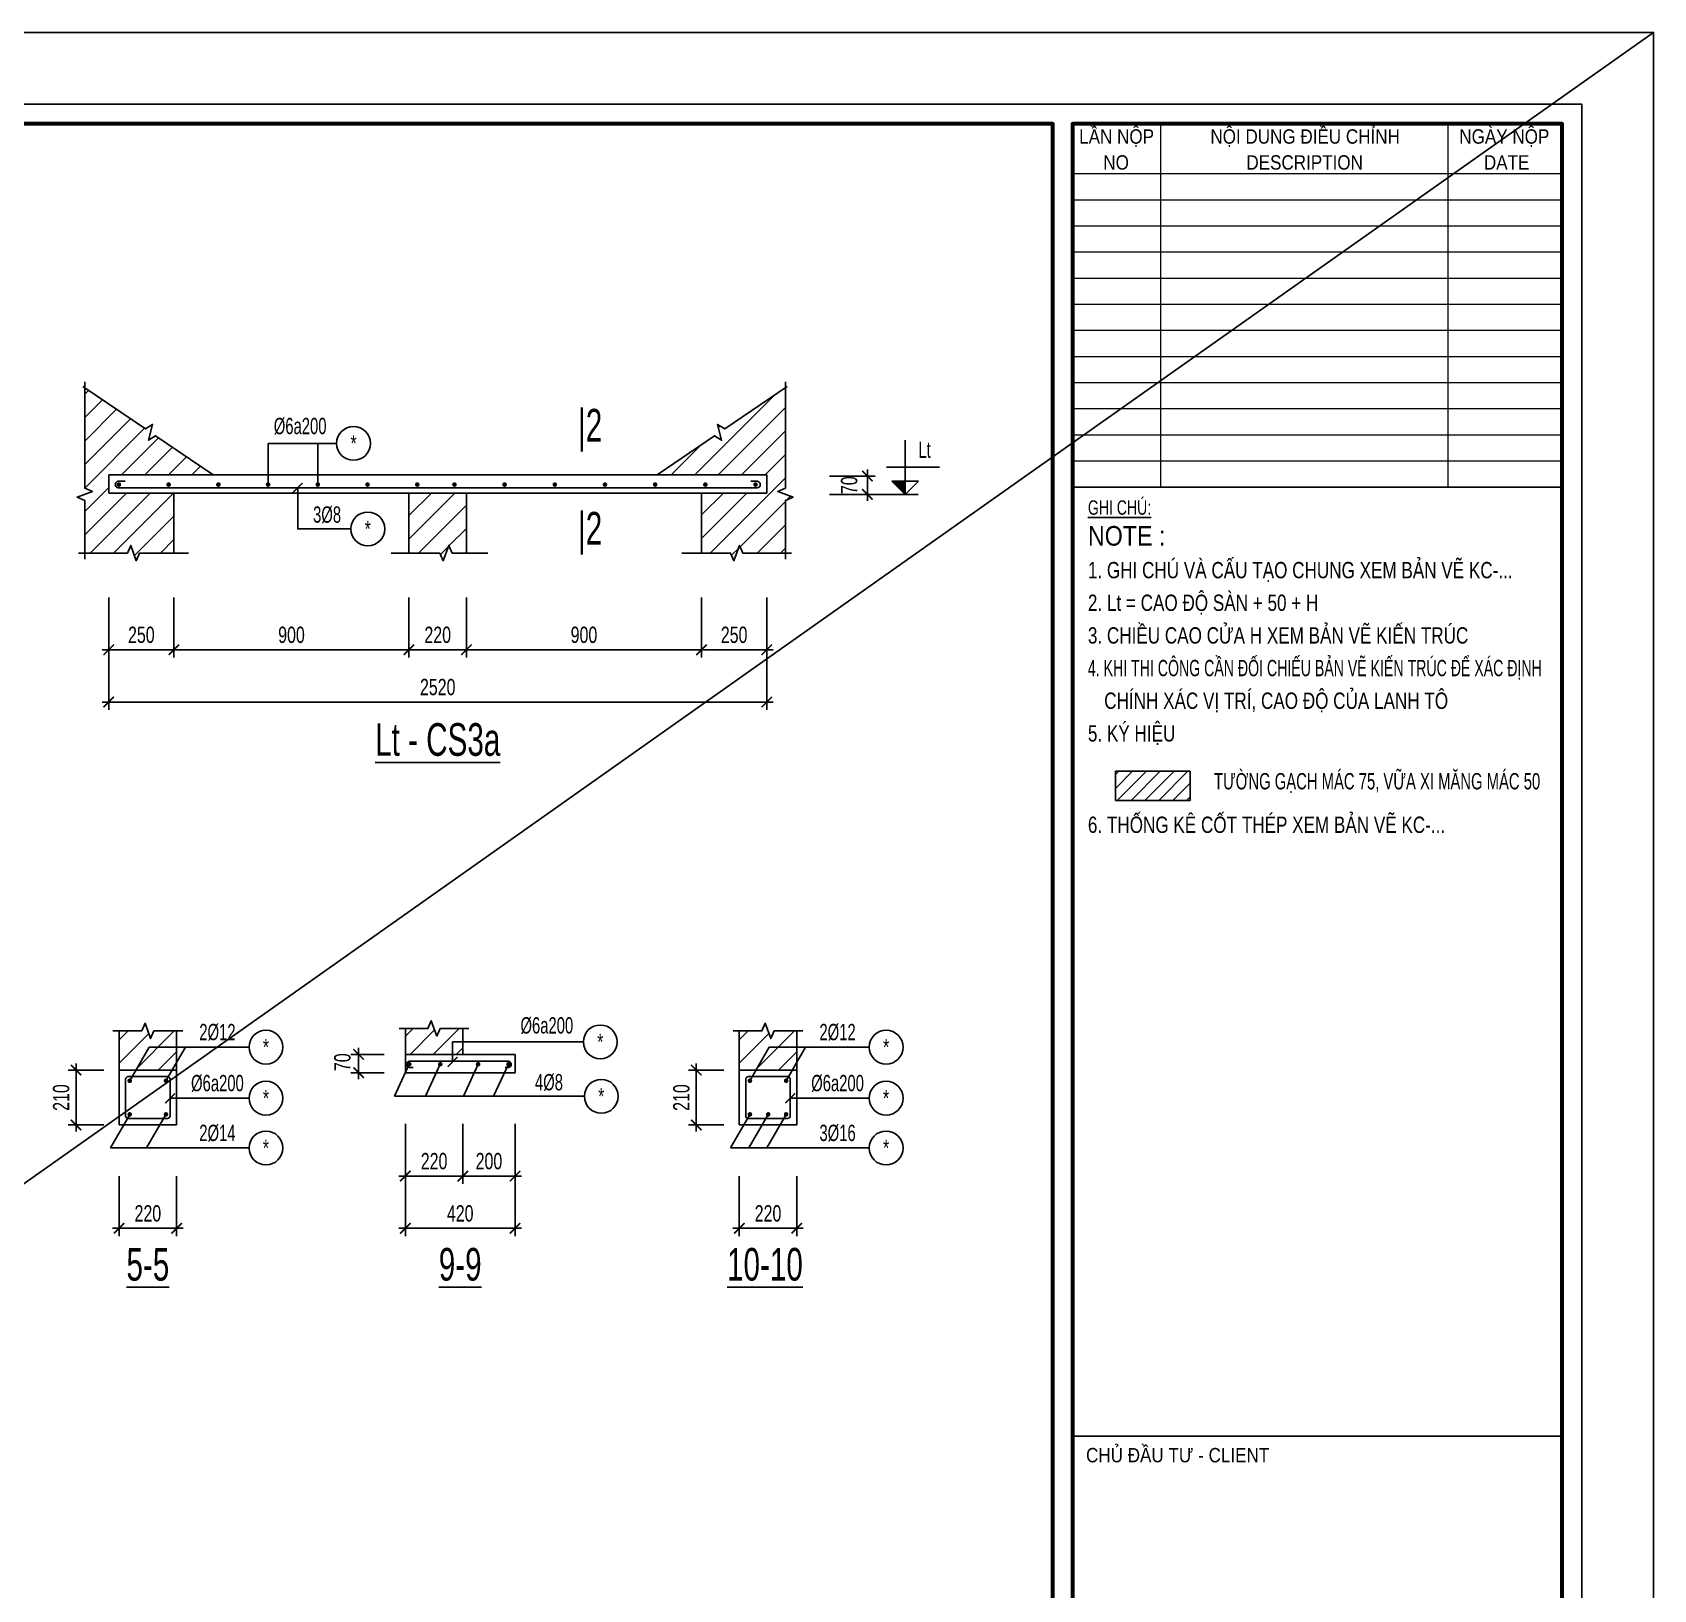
# Model space of a CAD drawing. Header units: millimetres. Extents: x 0 to 42050, y 0 to 14850.
# Drawn here: x 35842 to 42050, y 8888 to 14850 of the extents above; entities that cross this region are included whole.
import ezdxf
from ezdxf.enums import TextEntityAlignment as Align

# ---------------------------------------------------------------- set-up
doc = ezdxf.new("R2010")
doc.units = ezdxf.units.MM
doc.header["$LTSCALE"] = 3
doc.header["$PDSIZE"] = -2
doc.layers.get('0').update_dxf_attribs({"color": 8, "lineweight": 5})
doc.layers.get('Defpoints').update_dxf_attribs({"color": 2})
for name, color, linetype in [('CDC -TEXT KHUNG', 7, 'Continuous'), ('CDC-KHUNGTEN', 9, 'Continuous'), ('CDC.02.DIM', 1, 'Continuous'), ('CDC.03.BORDER', 3, 'Continuous'), ('CDC.05.STEEL', 4, 'Continuous'), ('CDC.06.TEXT', 2, 'Continuous'), ('CDC.10.HATCH', 9, 'Continuous'), ('CDC.11.NOTE', 8, 'Continuous'), ('CDC.14.STEELNUM', 9, 'Continuous')]:
    doc.layers.add(name, color=color, linetype=linetype)
doc.layers.add('KCS_Plotter', color=11, linetype='Continuous', plot=False)
doc.styles.add('arial', font='arial.ttf', dxfattribs={"width": 0.7})
doc.styles.add('Arial_4', font='arial.ttf', dxfattribs={"width": 0.75, "height": 3})
doc.styles.add('KCS_SMTEXT', font='arial.ttf', dxfattribs={"width": 0.7})
doc.styles.add('KT CDC', font='arial.ttf', dxfattribs={"width": 0.85, "height": 200})
doc.dimstyles.new('KCS_DIM25', dxfattribs={"dimscale": 25, "dimtxt": 2.5, "dimasz": 1.6, "dimexe": 1.2, "dimexo": 0, "dimgap": 1, "dimtad": 1, "dimdec": 0, "dimzin": 0, "dimdsep": 46, "dimtxsty": 'KCS_SMTEXT', "dimblk": 'ARCHTICK', "dimcen": 0, "dimdle": 1, "dimclrd": 256, "dimclre": 256, "dimclrt": 2, "dimadec": 0, "dimazin": 0, "dimtfac": 1, "dimtdec": 0, "dimtix": 1, "dimtmove": 2, "dimatfit": 3, "dimfxl": 1, "dimtolj": 1, "dimtzin": 0, "dimarcsym": 0})
pattern_1 = [(45, (-5569288.74, -275195.964), (-44.9012806, 44.9012806), [])]

# ---------------------------------------------------------------- blocks, each defined once
blk = doc.blocks.new('_ArchTick')
at = {"color": 0, "linetype": 'ByBlock', "const_width": 0.15}
blk.add_lwpolyline([(-0.5, -0.5), (0.5, 0.5)], dxfattribs=at)
blk = doc.blocks.new('*D237')
at = {"layer": 'CDC.02.DIM', "lineweight": -2, "transparency": 16777216}
for p, q in [((36134.3, 12686.2), (36134.3, 12456.2)), ((36384.3, 12686.2), (36384.3, 12456.2)), ((36109.3, 12486.2), (36409.3, 12486.2))]:
    blk.add_line(p, q, dxfattribs=at)
at = {"layer": 'Defpoints', "color": 0, "transparency": 16777216}
for p in [(36134.3, 12686.2, 0), (36384.3, 12686.2, 0), (36384.3, 12486.2)]:
    blk.add_point(p, dxfattribs=at)
at = {"layer": 'CDC.02.DIM', "lineweight": -2, "transparency": 16777216, "xscale": 40, "yscale": 40, "zscale": 40, "rotation": 180}
blk.add_blockref('_ArchTick', (36134.3, 12486.2), dxfattribs=at)
at = {"layer": 'CDC.02.DIM', "lineweight": -2, "transparency": 16777216, "xscale": 40, "yscale": 40, "zscale": 40}
blk.add_blockref('_ArchTick', (36384.3, 12486.2), dxfattribs=at)
at = {"layer": 'CDC.02.DIM', "color": 2, "transparency": 16777216, "insert": (36259.3, 12543.1), "char_height": 62.5, "attachment_point": 5, "style": 'KCS_SMTEXT'}
blk.add_mtext('\\A1;250', dxfattribs=at)
blk = doc.blocks.new('*D238')
at = {"layer": 'CDC.02.DIM', "lineweight": -2, "transparency": 16777216}
for p, q in [((36384.3, 12686.2), (36384.3, 12456.2)), ((37284.2, 12686.2), (37284.2, 12456.2)), ((37309.2, 12486.2), (36359.3, 12486.2))]:
    blk.add_line(p, q, dxfattribs=at)
at = {"layer": 'Defpoints', "color": 0, "transparency": 16777216}
for p in [(36384.3, 12686.2, 0), (37284.2, 12686.2, 0), (36384.3, 12486.2)]:
    blk.add_point(p, dxfattribs=at)
at = {"layer": 'CDC.02.DIM', "lineweight": -2, "transparency": 16777216, "xscale": 40, "yscale": 40, "zscale": 40, "rotation": 180}
blk.add_blockref('_ArchTick', (36384.3, 12486.2), dxfattribs=at)
at = {"layer": 'CDC.02.DIM', "lineweight": -2, "transparency": 16777216, "xscale": 40, "yscale": 40, "zscale": 40}
blk.add_blockref('_ArchTick', (37284.2, 12486.2), dxfattribs=at)
at = {"layer": 'CDC.02.DIM', "color": 2, "transparency": 16777216, "insert": (36834.3, 12543.1), "char_height": 62.5, "attachment_point": 5, "style": 'KCS_SMTEXT'}
blk.add_mtext('\\A1;900', dxfattribs=at)
blk = doc.blocks.new('*D239')
at = {"layer": 'CDC.02.DIM', "lineweight": -2, "transparency": 16777216}
for p, q in [((37284.2, 12686.2), (37284.2, 12456.2)), ((37504.2, 12686.2), (37504.2, 12456.2)), ((37529.2, 12486.2), (37259.2, 12486.2))]:
    blk.add_line(p, q, dxfattribs=at)
at = {"layer": 'Defpoints', "color": 0, "transparency": 16777216}
for p in [(37284.2, 12686.2, 0), (37504.2, 12686.2, 0), (37284.2, 12486.2)]:
    blk.add_point(p, dxfattribs=at)
at = {"layer": 'CDC.02.DIM', "lineweight": -2, "transparency": 16777216, "xscale": 40, "yscale": 40, "zscale": 40, "rotation": 180}
blk.add_blockref('_ArchTick', (37284.2, 12486.2), dxfattribs=at)
at = {"layer": 'CDC.02.DIM', "lineweight": -2, "transparency": 16777216, "xscale": 40, "yscale": 40, "zscale": 40}
blk.add_blockref('_ArchTick', (37504.2, 12486.2), dxfattribs=at)
at = {"layer": 'CDC.02.DIM', "color": 2, "transparency": 16777216, "insert": (37394.2, 12543.1), "char_height": 62.5, "attachment_point": 5, "style": 'KCS_SMTEXT'}
blk.add_mtext('\\A1;220', dxfattribs=at)
blk = doc.blocks.new('*D240')
at = {"layer": 'CDC.02.DIM', "lineweight": -2, "transparency": 16777216}
for p, q in [((38404.2, 12686.2), (38404.2, 12456.2)), ((38654.2, 12686.2), (38654.2, 12456.2)), ((38679.2, 12486.2), (38379.2, 12486.2))]:
    blk.add_line(p, q, dxfattribs=at)
at = {"layer": 'Defpoints', "color": 0, "transparency": 16777216}
for p in [(38404.2, 12686.2, 0), (38654.2, 12686.2, 0), (38404.2, 12486.2)]:
    blk.add_point(p, dxfattribs=at)
at = {"layer": 'CDC.02.DIM', "lineweight": -2, "transparency": 16777216, "xscale": 40, "yscale": 40, "zscale": 40, "rotation": 180}
blk.add_blockref('_ArchTick', (38404.2, 12486.2), dxfattribs=at)
at = {"layer": 'CDC.02.DIM', "lineweight": -2, "transparency": 16777216, "xscale": 40, "yscale": 40, "zscale": 40}
blk.add_blockref('_ArchTick', (38654.2, 12486.2), dxfattribs=at)
at = {"layer": 'CDC.02.DIM', "color": 2, "transparency": 16777216, "insert": (38529.2, 12543.1), "char_height": 62.5, "attachment_point": 5, "style": 'KCS_SMTEXT'}
blk.add_mtext('\\A1;250', dxfattribs=at)
blk = doc.blocks.new('*D241')
at = {"layer": 'CDC.02.DIM', "lineweight": -2, "transparency": 16777216}
for p, q in [((37504.2, 12686.2), (37504.2, 12456.2)), ((38404.2, 12686.2), (38404.2, 12456.2)), ((37479.2, 12486.2), (38429.2, 12486.2))]:
    blk.add_line(p, q, dxfattribs=at)
at = {"layer": 'Defpoints', "color": 0, "transparency": 16777216}
for p in [(37504.2, 12686.2, 0), (38404.2, 12686.2, 0), (38404.2, 12486.2)]:
    blk.add_point(p, dxfattribs=at)
at = {"layer": 'CDC.02.DIM', "lineweight": -2, "transparency": 16777216, "xscale": 40, "yscale": 40, "zscale": 40, "rotation": 180}
blk.add_blockref('_ArchTick', (37504.2, 12486.2), dxfattribs=at)
at = {"layer": 'CDC.02.DIM', "lineweight": -2, "transparency": 16777216, "xscale": 40, "yscale": 40, "zscale": 40}
blk.add_blockref('_ArchTick', (38404.2, 12486.2), dxfattribs=at)
at = {"layer": 'CDC.02.DIM', "color": 2, "transparency": 16777216, "insert": (37954.2, 12543.1), "char_height": 62.5, "attachment_point": 5, "style": 'KCS_SMTEXT'}
blk.add_mtext('\\A1;900', dxfattribs=at)
blk = doc.blocks.new('*D303')
at = {"layer": 'CDC.02.DIM', "lineweight": -2, "transparency": 16777216}
for p, q in [((39039.5, 13176.3), (39039.5, 13056.3)), ((38893.9, 13151.3), (39069.5, 13151.3)), ((38893.9, 13081.3), (39069.5, 13081.3))]:
    blk.add_line(p, q, dxfattribs=at)
at = {"layer": 'Defpoints', "color": 0, "transparency": 16777216}
for p in [(38893.9, 13151.3), (38893.9, 13081.3), (39039.5, 13081.3)]:
    blk.add_point(p, dxfattribs=at)
at = {"layer": 'CDC.02.DIM', "lineweight": -2, "transparency": 16777216, "xscale": 40, "yscale": 40, "zscale": 40}
for p, rotation in [((39039.5, 13151.3), 90), ((39039.5, 13081.3), 270)]:
    blk.add_blockref('_ArchTick', p, dxfattribs=dict(at, rotation=rotation))
at = {"layer": 'CDC.02.DIM', "color": 2, "transparency": 16777216, "insert": (38970, 13116.3), "char_height": 62.5, "attachment_point": 5, "rotation": 90, "style": 'KCS_SMTEXT'}
blk.add_mtext('\\A1;70', dxfattribs=at)
blk = doc.blocks.new('*D309')
at = {"layer": 'CDC.02.DIM', "lineweight": -2, "transparency": 16777216}
for p, q in [((37270.2, 10471), (37270.2, 10241)), ((37690.4, 10471), (37690.4, 10241)), ((37245.2, 10271), (37715.4, 10271))]:
    blk.add_line(p, q, dxfattribs=at)
at = {"layer": 'Defpoints', "color": 0, "transparency": 16777216}
for p in [(37270.2, 10471), (37690.4, 10471), (37690.4, 10271)]:
    blk.add_point(p, dxfattribs=at)
at = {"layer": 'CDC.02.DIM', "lineweight": -2, "transparency": 16777216, "xscale": 40, "yscale": 40, "zscale": 40, "rotation": 180}
blk.add_blockref('_ArchTick', (37270.2, 10271), dxfattribs=at)
at = {"layer": 'CDC.02.DIM', "lineweight": -2, "transparency": 16777216, "xscale": 40, "yscale": 40, "zscale": 40}
blk.add_blockref('_ArchTick', (37690.4, 10271), dxfattribs=at)
at = {"layer": 'CDC.02.DIM', "color": 2, "transparency": 16777216, "insert": (37480.3, 10327.9), "char_height": 62.5, "attachment_point": 5, "style": 'KCS_SMTEXT'}
blk.add_mtext('\\A1;420', dxfattribs=at)
blk = doc.blocks.new('*D310')
at = {"layer": 'CDC.02.DIM', "lineweight": -2, "transparency": 16777216}
for p, q in [((37188.8, 10936.7), (37061.4, 10936.7)), ((37091.4, 10961.7), (37091.4, 10841.7)), ((37188.8, 10866.7), (37061.4, 10866.7))]:
    blk.add_line(p, q, dxfattribs=at)
at = {"layer": 'Defpoints', "color": 0, "transparency": 16777216}
for p in [(37188.8, 10936.7), (37091.4, 10866.7), (37188.8, 10866.7)]:
    blk.add_point(p, dxfattribs=at)
at = {"layer": 'CDC.02.DIM', "lineweight": -2, "transparency": 16777216, "xscale": 40, "yscale": 40, "zscale": 40}
for p, rotation in [((37091.4, 10936.7), 90), ((37091.4, 10866.7), 270)]:
    blk.add_blockref('_ArchTick', p, dxfattribs=dict(at, rotation=rotation))
at = {"layer": 'CDC.02.DIM', "color": 2, "transparency": 16777216, "insert": (37029.4, 10907), "char_height": 62.5, "attachment_point": 5, "rotation": 90, "style": 'KCS_SMTEXT'}
blk.add_mtext('\\A1;70', dxfattribs=at)
blk = doc.blocks.new('*D311')
at = {"layer": 'CDC.02.DIM', "lineweight": -2, "transparency": 16777216}
for p, q in [((38548.9, 10471), (38548.9, 10241)), ((38769.1, 10471), (38769.1, 10241)), ((38523.9, 10271), (38794.1, 10271))]:
    blk.add_line(p, q, dxfattribs=at)
at = {"layer": 'Defpoints', "color": 0, "transparency": 16777216}
for p in [(38548.9, 10471), (38769.1, 10471), (38769.1, 10271)]:
    blk.add_point(p, dxfattribs=at)
at = {"layer": 'CDC.02.DIM', "lineweight": -2, "transparency": 16777216, "xscale": 40, "yscale": 40, "zscale": 40, "rotation": 180}
blk.add_blockref('_ArchTick', (38548.9, 10271), dxfattribs=at)
at = {"layer": 'CDC.02.DIM', "lineweight": -2, "transparency": 16777216, "xscale": 40, "yscale": 40, "zscale": 40}
blk.add_blockref('_ArchTick', (38769.1, 10271), dxfattribs=at)
at = {"layer": 'CDC.02.DIM', "color": 2, "transparency": 16777216, "insert": (38659, 10380), "char_height": 62.5, "attachment_point": 5, "style": 'KCS_SMTEXT'}
blk.add_mtext('\\A1;\\P220', dxfattribs=at)
blk = doc.blocks.new('*D312')
at = {"layer": 'CDC.02.DIM', "lineweight": -2, "transparency": 16777216}
for p, q in [((38490.4, 10876.7), (38354.2, 10876.7)), ((38384.2, 10901.7), (38384.2, 10641.7)), ((38490.4, 10666.7), (38354.2, 10666.7))]:
    blk.add_line(p, q, dxfattribs=at)
at = {"layer": 'Defpoints', "color": 0, "transparency": 16777216}
for p in [(38490.4, 10876.7), (38384.2, 10666.7), (38490.4, 10666.7)]:
    blk.add_point(p, dxfattribs=at)
at = {"layer": 'CDC.02.DIM', "lineweight": -2, "transparency": 16777216, "xscale": 40, "yscale": 40, "zscale": 40}
for p, rotation in [((38384.2, 10876.7), 90), ((38384.2, 10666.7), 270)]:
    blk.add_blockref('_ArchTick', p, dxfattribs=dict(at, rotation=rotation))
at = {"layer": 'CDC.02.DIM', "color": 2, "transparency": 16777216, "insert": (38327.3, 10771.7), "char_height": 62.5, "attachment_point": 5, "rotation": 90, "style": 'KCS_SMTEXT'}
blk.add_mtext('\\A1;210', dxfattribs=at)
blk = doc.blocks.new('*D313')
at = {"layer": 'CDC.02.DIM', "lineweight": -2, "transparency": 16777216}
for p, q in [((37270.2, 10671), (37270.2, 10441)), ((37490.4, 10671), (37490.4, 10441)), ((37245.2, 10471), (37515.4, 10471))]:
    blk.add_line(p, q, dxfattribs=at)
at = {"layer": 'Defpoints', "color": 0, "transparency": 16777216}
for p in [(37270.2, 10671), (37490.4, 10671), (37490.4, 10471)]:
    blk.add_point(p, dxfattribs=at)
at = {"layer": 'CDC.02.DIM', "lineweight": -2, "transparency": 16777216, "xscale": 40, "yscale": 40, "zscale": 40, "rotation": 180}
blk.add_blockref('_ArchTick', (37270.2, 10471), dxfattribs=at)
at = {"layer": 'CDC.02.DIM', "lineweight": -2, "transparency": 16777216, "xscale": 40, "yscale": 40, "zscale": 40}
blk.add_blockref('_ArchTick', (37490.4, 10471), dxfattribs=at)
at = {"layer": 'CDC.02.DIM', "color": 2, "transparency": 16777216, "insert": (37380.3, 10527.9), "char_height": 62.5, "attachment_point": 5, "style": 'KCS_SMTEXT'}
blk.add_mtext('\\A1;220', dxfattribs=at)
blk = doc.blocks.new('*D314')
at = {"layer": 'CDC.02.DIM', "lineweight": -2, "transparency": 16777216}
for p, q in [((37490.4, 10671), (37490.4, 10441)), ((37690.4, 10671), (37690.4, 10441)), ((37465.4, 10471), (37715.4, 10471))]:
    blk.add_line(p, q, dxfattribs=at)
at = {"layer": 'Defpoints', "color": 0, "transparency": 16777216}
for p in [(37490.4, 10671), (37690.4, 10671), (37690.4, 10471)]:
    blk.add_point(p, dxfattribs=at)
at = {"layer": 'CDC.02.DIM', "lineweight": -2, "transparency": 16777216, "xscale": 40, "yscale": 40, "zscale": 40, "rotation": 180}
blk.add_blockref('_ArchTick', (37490.4, 10471), dxfattribs=at)
at = {"layer": 'CDC.02.DIM', "lineweight": -2, "transparency": 16777216, "xscale": 40, "yscale": 40, "zscale": 40}
blk.add_blockref('_ArchTick', (37690.4, 10471), dxfattribs=at)
at = {"layer": 'CDC.02.DIM', "color": 2, "transparency": 16777216, "insert": (37590.4, 10527.9), "char_height": 62.5, "attachment_point": 5, "style": 'KCS_SMTEXT'}
blk.add_mtext('\\A1;200', dxfattribs=at)
blk = doc.blocks.new('*D333')
at = {"layer": 'CDC.02.DIM', "lineweight": -2, "transparency": 16777216}
for p, q in [((36134.3, 12686.2), (36134.3, 12256.2)), ((38654.2, 12686.2), (38654.2, 12256.2)), ((36109.3, 12286.2), (38679.2, 12286.2))]:
    blk.add_line(p, q, dxfattribs=at)
at = {"layer": 'Defpoints', "color": 0, "transparency": 16777216}
for p in [(36134.3, 12686.2), (38654.2, 12686.2), (38654.2, 12286.2)]:
    blk.add_point(p, dxfattribs=at)
at = {"layer": 'CDC.02.DIM', "lineweight": -2, "transparency": 16777216, "xscale": 40, "yscale": 40, "zscale": 40, "rotation": 180}
blk.add_blockref('_ArchTick', (36134.3, 12286.2), dxfattribs=at)
at = {"layer": 'CDC.02.DIM', "lineweight": -2, "transparency": 16777216, "xscale": 40, "yscale": 40, "zscale": 40}
blk.add_blockref('_ArchTick', (38654.2, 12286.2), dxfattribs=at)
at = {"layer": 'CDC.02.DIM', "color": 2, "transparency": 16777216, "insert": (37394.2, 12343.1), "char_height": 62.5, "attachment_point": 5, "style": 'KCS_SMTEXT'}
blk.add_mtext('\\A1;2520', dxfattribs=at)
blk = doc.blocks.new('*D334')
at = {"layer": 'CDC.02.DIM', "lineweight": -2, "transparency": 16777216}
for p, q in [((36174.2, 10471), (36174.2, 10241)), ((36394.3, 10471), (36394.3, 10241)), ((36149.2, 10271), (36419.3, 10271))]:
    blk.add_line(p, q, dxfattribs=at)
at = {"layer": 'Defpoints', "color": 0, "transparency": 16777216}
for p in [(36174.2, 10471), (36394.3, 10471), (36394.3, 10271)]:
    blk.add_point(p, dxfattribs=at)
at = {"layer": 'CDC.02.DIM', "lineweight": -2, "transparency": 16777216, "xscale": 40, "yscale": 40, "zscale": 40, "rotation": 180}
blk.add_blockref('_ArchTick', (36174.2, 10271), dxfattribs=at)
at = {"layer": 'CDC.02.DIM', "lineweight": -2, "transparency": 16777216, "xscale": 40, "yscale": 40, "zscale": 40}
blk.add_blockref('_ArchTick', (36394.3, 10271), dxfattribs=at)
at = {"layer": 'CDC.02.DIM', "color": 2, "transparency": 16777216, "insert": (36284.3, 10380), "char_height": 62.5, "attachment_point": 5, "style": 'KCS_SMTEXT'}
blk.add_mtext('\\A1;\\P220', dxfattribs=at)
blk = doc.blocks.new('*D335')
at = {"layer": 'CDC.02.DIM', "lineweight": -2, "transparency": 16777216}
for p, q in [((36115.7, 10876.7), (35979.4, 10876.7)), ((36009.4, 10901.7), (36009.4, 10641.7)), ((36115.7, 10666.7), (35979.4, 10666.7))]:
    blk.add_line(p, q, dxfattribs=at)
at = {"layer": 'Defpoints', "color": 0, "transparency": 16777216}
for p in [(36115.7, 10876.7), (36009.4, 10666.7), (36115.7, 10666.7)]:
    blk.add_point(p, dxfattribs=at)
at = {"layer": 'CDC.02.DIM', "lineweight": -2, "transparency": 16777216, "xscale": 40, "yscale": 40, "zscale": 40}
for p, rotation in [((36009.4, 10876.7), 90), ((36009.4, 10666.7), 270)]:
    blk.add_blockref('_ArchTick', p, dxfattribs=dict(at, rotation=rotation))
at = {"layer": 'CDC.02.DIM', "color": 2, "transparency": 16777216, "insert": (35952.5, 10771.7), "char_height": 62.5, "attachment_point": 5, "rotation": 90, "style": 'KCS_SMTEXT'}
blk.add_mtext('\\A1;210', dxfattribs=at)
blk = doc.blocks.new('CDTA1')
at = {"layer": 'CDC-KHUNGTEN', "color": 6, "lineweight": 25}
blk.add_line((0, 90), (-75, 90), dxfattribs=at)
at = {"layer": 'CDC-KHUNGTEN', "color": 6, "style": 'KT CDC', "width": 0.85}
blk.add_text('CHỦ ĐẦU TƯ - CLIENT', height=2.2, dxfattribs=at).set_placement((-72.93, 86))
blk = doc.blocks.new('Khung tên chuẩn')
at = {"layer": 'CDC-KHUNGTEN', "color": 8, "lineweight": 9}
for p, q in [((76550, 58000), (76550, 52433)), ((80950, 58000), (80950, 52433)), ((82700, 57233), (75200, 57233)), ((82700, 56833), (75200, 56833)), ((82700, 56433), (75200, 56433)), ((82700, 56033), (75200, 56033)), ((82700, 55633), (75200, 55633)), ((82700, 55233), (75200, 55233)), ((82700, 54833), (75200, 54833)), ((82700, 54433), (75200, 54433)), ((82700, 54033), (75200, 54033)), ((82700, 53633), (75200, 53633)), ((82700, 53233), (75200, 53233)), ((82700, 52833), (75200, 52833))]:
    blk.add_line(p, q, dxfattribs=at)
at = {"layer": 'CDC-KHUNGTEN', "color": 6, "lineweight": 25}
blk.add_line((82700, 52433), (75200, 52433), dxfattribs=at)
at = {"layer": 'CDC-KHUNGTEN', "color": 8}
blk.add_lwpolyline([(75096, 1100), (83000, 1100), (83000, 58300), (3000, 58300), (3000, 1100), (75096, 1100)], dxfattribs=at)
at = {"layer": 'CDC-KHUNGTEN', "color": 255, "lineweight": 60}
blk.add_lwpolyline([(74900, 1400), (74900, 58000), (3300, 58000), (3300, 1400), (74900, 1400)], close=True, dxfattribs=at)
blk.add_lwpolyline([(75200, 1400), (82700, 1400), (82700, 58000), (75200, 58000), (75200, 1400)], dxfattribs=at)
at = {"layer": 'Defpoints', "color": 1, "ltscale": 0.2}
blk.add_lwpolyline([(0, 0), (0, 59400), (84100, 59400), (84100, 0), (0, 0)], close=True, dxfattribs=at)
at = {"layer": 'CDC-KHUNGTEN', "xscale": 100, "yscale": 100, "zscale": 100}
blk.add_blockref('CDTA1', (82700, 28900), dxfattribs=at)
at = {"layer": 'CDC -TEXT KHUNG', "color": 7, "style": 'KT CDC', "width": 0.85}
for s, p in [('NO', (75672, 57299)), ('DESCRIPTION', (77863, 57299)), ('DATE', (81501, 57299))]:
    blk.add_text(s, height=220, dxfattribs=at).set_placement(p)
at = {"layer": 'CDC -TEXT KHUNG', "char_height": 220, "attachment_point": 2, "line_spacing_factor": 0.941778, "style": 'KT CDC'}
for s, insert, width in [('LẦN NỘP', (75875, 57916), 1464.22), ('NỘI DUNG ĐIỀU CHỈNH', (78763, 57916), 3699.71), ('NGÀY NỘP', (81814, 57916), 1755.59)]:
    blk.add_mtext(s, dxfattribs=dict(at, insert=insert, width=width))
at = {"layer": 'CDC-KHUNGTEN', "color": 7, "style": 'Arial_4', "width": 0.85}
blk.add_text('NOTE :', height=300, dxfattribs=at).set_placement((75436, 51540))
at = {"layer": 'CDC-KHUNGTEN', "color": 6, "insert": (75436, 52233), "char_height": 220, "width": 1881.96, "attachment_point": 1, "style": 'arial'}
blk.add_mtext('{\\LGHI CHÚ:}', dxfattribs=at)

msp = doc.modelspace()

# ---------------------------------------------------------------- hatches: boundary and pattern name
at = {"layer": 'CDC.10.HATCH'}
h = msp.add_hatch(dxfattribs=at)
h.set_pattern_fill('ANSI31', color=256, scale=20, style=0)
h.set_pattern_definition(pattern_1)
h.paths.add_polyline_path([(36534.3, 13156.2), (36314.1, 13305.5), (36287.1, 13288.3), (36302.4, 13348.9), (36275.3, 13331.8), (36042.8, 13489.5), (36042.8, 13104.8), (36072.1, 13092), (36013.4, 13070.7), (36042.8, 13057.9), (36042.8, 12856.5), (36205.9, 12856.5), (36218.7, 12885.9), (36240.1, 12827.1), (36252.8, 12856.5), (36384.3, 12856.5), (36384.3, 13086.2), (36134.3, 13086.2), (36134.3, 13156.2)])
h = msp.add_hatch(dxfattribs=at)
h.set_pattern_fill('ANSI31', color=256, scale=20, style=0)
h.set_pattern_definition([(45, (-5569338.74, -275195.964), (-44.9012806, 44.9012806), [])])
h.paths.add_polyline_path([(38654.2, 13156.2), (38654.2, 13086.2), (38404.2, 13086.2), (38404.2, 12856.5), (38515.7, 12856.5), (38528.4, 12827.1), (38549.8, 12885.9), (38562.5, 12856.5), (38725.7, 12856.5), (38725.7, 13057.9), (38755.1, 13070.7), (38696.4, 13092), (38725.7, 13104.8), (38725.7, 13489.5), (38493.1, 13331.8), (38466.1, 13348.9), (38481.4, 13288.3), (38454.4, 13305.5), (38234.2, 13156.2)])
h = msp.add_hatch(dxfattribs=at)
h.set_pattern_fill('ANSI31', color=256, scale=20, style=0)
h.set_pattern_definition(pattern_1)
h.paths.add_polyline_path([(37504.2, 13086.2), (37284.2, 13086.2), (37284.2, 12856.5), (37402.2, 12856.5), (37415, 12827.1), (37436.4, 12885.9), (37449.1, 12856.5), (37504.2, 12856.5)])
h = msp.add_hatch(dxfattribs=at)
h.set_pattern_fill('ANSI31', color=256, scale=300, style=0)
h.set_pattern_definition([(45, (-11040440.133, -2759474.625), (-26.5165043, 26.5165043), [])])
h.paths.add_polyline_path([(40275.4, 11909.3), (40275.4, 12020.8), (39989.8, 12020.8), (39989.8, 11909.3)])
h = msp.add_hatch(dxfattribs=at)
h.set_pattern_fill('ANSI31', color=256, scale=500, style=0)
h.set_pattern_definition([(45, (-146728.63, 124720.71), (-44.194174, 44.194174), [])])
h.paths.add_polyline_path([(36289.2, 10964.7), (36394.3, 10964.7), (36394.3, 11026.7), (36307.7, 11026.7), (36294.9, 10997.3), (36273.6, 11056), (36260.8, 11026.7), (36174.2, 11026.7), (36174.2, 10876.7), (36238.3, 10876.7)])
h.paths.add_polyline_path([(36394.3, 10964.7), (36289.2, 10964.7), (36238.3, 10876.7), (36377.1, 10876.7), (36394.3, 10906.5)], flags=17)
h.paths.add_polyline_path([(36394.3, 10906.5), (36377.1, 10876.7), (36394.3, 10876.7)])
h = msp.add_hatch(dxfattribs=at)
h.set_pattern_fill('ANSI31', color=256, scale=500, style=0)
h.set_pattern_definition([(45, (-143594.57, 124563.63), (-44.194174, 44.194174), [])])
h.paths.add_polyline_path([(37380.7, 10984.7), (37490.4, 10984.7), (37490.4, 11036.7), (37403.7, 11036.7), (37391, 11007.3), (37369.6, 11066), (37356.9, 11036.7), (37270.2, 11036.7), (37270.2, 10936.7), (37380.7, 10936.7)])
h.paths.add_polyline_path([(37490.4, 10984.7), (37380.7, 10984.7), (37380.7, 10936.7), (37490.4, 10936.7)], flags=17)
h = msp.add_hatch(dxfattribs=at)
h.set_pattern_fill('ANSI31', color=256, scale=500, style=0)
h.set_pattern_definition([(45, (-144353.86, 124720.71), (-44.194174, 44.194174), [])])
h.paths.add_polyline_path([(38663.9, 10964.7), (38769.1, 10964.7), (38769.1, 11026.7), (38682.5, 11026.7), (38669.7, 10997.3), (38648.3, 11056), (38635.6, 11026.7), (38548.9, 11026.7), (38548.9, 10876.7), (38613.1, 10876.7)])
h.paths.add_polyline_path([(38769.1, 10964.7), (38663.9, 10964.7), (38613.1, 10876.7), (38751.9, 10876.7), (38769.1, 10906.5)], flags=17)
h.paths.add_polyline_path([(38769.1, 10906.5), (38751.9, 10876.7), (38769.1, 10876.7)])

# ---------------------------------------------------------------- linework, layer by layer
at = {"layer": 'CDC.02.DIM'}
for p, q in [((39184.1, 13081.3, 0), (39184.1, 13288.4, 0)), ((39315.5, 13184.9, 0), (39112.2, 13184.9, 0)), ((39184.1, 13081.3, 0), (39133.4, 13132.1, 0)), ((39234.9, 13132.1, 0), (39133.4, 13132.1, 0)), ((39184.1, 13081.3, 0), (39234.9, 13132.1, 0)), ((39234.1, 13081.3, 0), (39059.5, 13081.3, 0))]:
    msp.add_line(p, q, dxfattribs=at)
msp.add_solid([(39133.4, 13132.1, 0), (39184.1, 13081.3, 0), (39184.1, 13132.1, 0)], dxfattribs=at)
at = {"layer": 'CDC.03.BORDER'}
for p, q in [((36134.3, 13156.2, 0), (38654.2, 13156.2, 0)), ((36134.3, 13156.2, 0), (36134.3, 13086.2, 0)), ((38654.2, 13156.2, 0), (38654.2, 13086.2, 0)), ((36134.3, 13086.2, 0), (38654.2, 13086.2, 0)), ((36384.3, 13086.2, 0), (36384.3, 12856.5, 0)), ((37284.2, 13086.2, 0), (37284.2, 12856.5, 0)), ((37504.2, 13086.2, 0), (37504.2, 12856.5, 0)), ((38404.2, 13086.2, 0), (38404.2, 12856.5, 0)), ((37270.2, 10936.7), (37690.4, 10936.7)), ((37270.2, 10936.7), (37270.2, 10866.7)), ((37690.4, 10936.7), (37690.4, 10866.7)), ((36174.2, 10666.7), (36174.2, 10876.7)), ((36174.2, 10876.7), (36394.3, 10876.7)), ((36394.3, 10876.7), (36394.3, 10666.7)), ((37690.4, 10866.7), (37270.2, 10866.7)), ((38548.9, 10666.7), (38548.9, 10876.7)), ((38548.9, 10876.7), (38769.1, 10876.7)), ((38769.1, 10876.7), (38769.1, 10666.7)), ((36394.3, 10666.7), (36174.2, 10666.7)), ((38769.1, 10666.7), (38548.9, 10666.7))]:
    msp.add_line(p, q, dxfattribs=at)
msp.add_lwpolyline([(39989.8, 12020.8), (40275.4, 12020.8), (40275.4, 11909.3), (39989.8, 11909.3)], close=True, dxfattribs=at)
at = {"layer": 'CDC.05.STEEL', "elevation": 0}
msp.add_lwpolyline([(36197, 13131.2), (36174.4, 13131.2, 1.2), (36174.4, 13106.2), (38614.2, 13106.2, 1.2), (38614.2, 13131.2), (38593.4, 13131.2)], format="xyb", dxfattribs=at)
at = {"layer": 'CDC.05.STEEL', "const_width": 8.75, "elevation": 0}
for points in [[(36168.8, 13118.7, -1), (36177.6, 13118.7, -1)], [(36359.5, 13118.7, -1), (36368.2, 13118.7, -1)], [(36549.9, 13118.7, -1), (36558.7, 13118.7, -1)], [(36740.3, 13118.7, -1), (36749.1, 13118.7, -1)], [(36930.7, 13118.7, -1), (36939.5, 13118.7, -1)], [(37121.2, 13118.7, -1), (37129.9, 13118.7, -1)], [(37311.6, 13118.7, -1), (37320.3, 13118.7, -1)], [(37453.8, 13118.7, -1), (37462.5, 13118.7, -1)], [(37645.9, 13118.7, -1), (37654.7, 13118.7, -1)], [(37838.1, 13118.7, -1), (37846.9, 13118.7, -1)], [(38030.3, 13118.7, -1), (38039, 13118.7, -1)], [(38222.5, 13118.7, -1), (38231.2, 13118.7, -1)], [(38414.6, 13118.7, -1), (38423.4, 13118.7, -1)], [(38606.8, 13118.7, -1), (38615.6, 13118.7, -1)]]:
    msp.add_lwpolyline(points, format="xyb", close=True, dxfattribs=at)
at = {"layer": 'CDC.05.STEEL'}
msp.add_lwpolyline([(37300.1, 10886.4), (37284.7, 10886.4, -0.804615), (37284.7, 10910.7), (37666.7, 10910.7, -0.781121), (37666.7, 10886.8), (37652.7, 10886.8)], format="xyb", dxfattribs=at)
at = {"layer": 'CDC.05.STEEL', "const_width": 8.75}
for points in [[(37280.8, 10899.3, -1), (37289.6, 10899.3, -1)], [(37399.7, 10899.3, -1), (37408.4, 10899.3, -1)], [(37544.4, 10899.3, -1), (37553.2, 10899.3, -1)], [(37661, 10899.3, -1), (37669.8, 10899.3, -1)], [(36210.5, 10836, -1), (36219.2, 10836, -1)], [(36358, 10836, 1), (36349.3, 10836, 1)], [(38585.3, 10836, -1), (38594, 10836, -1)], [(38732.8, 10836, 1), (38724, 10836, 1)], [(36210.5, 10707.3, 1), (36219.2, 10707.3, 1)], [(36358, 10707.3, -1), (36349.3, 10707.3, -1)], [(38585.3, 10707.3, 1), (38594, 10707.3, 1)], [(38664, 10707.3, -1), (38655.3, 10707.3, -1)], [(38732.8, 10707.3, -1), (38724, 10707.3, -1)]]:
    msp.add_lwpolyline(points, format="xyb", close=True, dxfattribs=at)
at = {"layer": 'CDC.05.STEEL'}
for points in [[(36199.2, 10701.7, 0.414214), (36209.2, 10691.7), (36359.3, 10691.7, 0.414214), (36369.3, 10701.7), (36369.3, 10841.7, 0.414214), (36359.3, 10851.7), (36209.2, 10851.7, 0.414214), (36199.2, 10841.7)], [(38573.9, 10701.7, 0.414214), (38583.9, 10691.7), (38734.1, 10691.7, 0.414214), (38744.1, 10701.7), (38744.1, 10841.7, 0.414214), (38734.1, 10851.7), (38583.9, 10851.7, 0.414214), (38573.9, 10841.7)]]:
    msp.add_lwpolyline(points, format="xyb", close=True, dxfattribs=at)
at = {"layer": 'CDC.11.NOTE'}
for p, q in [((36744.7, 13276.4, 0), (37007.2, 13276.4, 0)), ((36744.7, 13276.4, 0), (36744.7, 13118.7, 0)), ((36935.1, 13276.4, 0), (36935.1, 13118.7, 0)), ((36174.2, 10876.7), (36174.2, 11026.7)), ((36394.3, 10876.7), (36394.3, 11026.7)), ((37270.2, 10936.7), (37270.2, 11036.7)), ((37490.4, 10936.7), (37490.4, 11036.7)), ((38548.9, 10876.7), (38548.9, 11026.7)), ((38769.1, 10876.7), (38769.1, 11026.7)), ((36214.9, 10836), (36289.2, 10964.7)), ((36289.2, 10964.7), (36671.7, 10964.7)), ((36353.6, 10836), (36427.9, 10964.7)), ((38589.6, 10836), (38663.9, 10964.7)), ((38663.9, 10964.7), (39046.4, 10964.7)), ((38728.4, 10836), (38802.7, 10964.7)), ((37229, 10776.5), (37285.2, 10899.3)), ((37347.8, 10776.5), (37404, 10899.3)), ((37492.6, 10776.5), (37548.8, 10899.3)), ((37608.4, 10776.5), (37664.7, 10899.3)), ((36369.3, 10769.3), (36671.7, 10769.3)), ((37229, 10776.5), (37955.7, 10776.5)), ((38744.1, 10769.3), (39046.4, 10769.3)), ((36140.6, 10578.6), (36214.9, 10707.3)), ((36279.3, 10578.6), (36353.6, 10707.3)), ((38515.4, 10578.6), (38589.6, 10707.3)), ((38585.4, 10578.6), (38659.7, 10707.3)), ((38654.1, 10578.6), (38728.4, 10707.3)), ((36140.6, 10578.6), (36671.7, 10578.6)), ((38515.4, 10578.6), (39046.4, 10578.6))]:
    msp.add_line(p, q, dxfattribs=at)
at = {"layer": 'CDC.11.NOTE', "elevation": 0}
for points in [[(36042.8, 13512.5), (36042.8, 13104.8), (36072.1, 13092), (36013.4, 13070.7), (36042.8, 13057.9), (36042.8, 12833.1)], [(36534.3, 13156.2), (36314.1, 13305.5), (36287.1, 13288.3), (36302.4, 13348.9), (36275.3, 13331.8), (36035.8, 13494.2)], [(38234.2, 13156.2), (38454.4, 13305.5), (38481.4, 13288.3), (38466.1, 13348.9), (38493.1, 13331.8), (38732.7, 13494.2)], [(38725.7, 13512.5), (38725.7, 13104.8), (38696.4, 13092), (38755.1, 13070.7), (38725.7, 13057.9), (38725.7, 12833.1)], [(36858, 13106.2), (36858, 12948.8), (36858, 12948.8), (37061.5, 12948.8)], [(36019.1, 12856.5), (36205.9, 12856.5), (36218.7, 12885.9), (36240.1, 12827.1), (36252.8, 12856.5), (36439.6, 12856.5)], [(37585.9, 12856.5), (37449.1, 12856.5), (37436.4, 12885.9), (37415, 12827.1), (37402.2, 12856.5), (37215.4, 12856.5)], [(38749.3, 12856.5), (38562.5, 12856.5), (38549.8, 12885.9), (38528.4, 12827.1), (38515.7, 12856.5), (38328.9, 12856.5)]]:
    msp.add_lwpolyline(points, dxfattribs=at)
at = {"layer": 'CDC.11.NOTE'}
for points in [[(36417.8, 11026.7), (36307.7, 11026.7), (36294.9, 10997.3), (36273.6, 11056), (36260.8, 11026.7), (36150.7, 11026.7)], [(37513.8, 11036.7), (37403.7, 11036.7), (37391, 11007.3), (37369.6, 11066), (37356.9, 11036.7), (37246.8, 11036.7)], [(38792.5, 11026.7), (38682.5, 11026.7), (38669.7, 10997.3), (38648.3, 11056), (38635.6, 11026.7), (38525.5, 11026.7)], [(37951.9, 10984.7), (37450.9, 10984.7), (37450.9, 10908.1)]]:
    msp.add_lwpolyline(points, dxfattribs=at)
at = {"layer": 'CDC.14.STEELNUM'}
for centre in [(37072, 13276.4, 0), (37126.3, 12948.8, 0), (36736.5, 10964.7, 0), (38016.7, 10984.7, 0), (39111.2, 10964.7, 0), (36736.5, 10769.3, 0), (38020.5, 10776.5, 0), (39111.2, 10769.3, 0), (36736.5, 10578.6, 0), (39111.2, 10578.6, 0)]:
    msp.add_circle(centre, 64.8, dxfattribs=at)
at = {"layer": 'KCS_Plotter', "linetype": 'ByBlock', "ltscale": 10}
msp.add_line((21025, 0), (42050, 14850), dxfattribs=at)

# ---------------------------------------------------------------- block references
at = {"xscale": 0.2500000001309672, "yscale": 0.2500000001309672, "zscale": 0.2500000001309672}
msp.add_blockref('Khung tên chuẩn', (21025, 0), dxfattribs=at)
at = {"layer": 'CDC.11.NOTE', "xscale": 37.5, "yscale": 37.5, "zscale": 37.5}
for p in [(36858, 13106.2, 0), (37450.9, 10908.1), (36369.3, 10768.6), (38744.1, 10768.6)]:
    msp.add_blockref('_ArchTick', p, dxfattribs=at)

# ---------------------------------------------------------------- texts
at = {"layer": 'CDC.02.DIM', "style": 'arial', "width": 0.65}
msp.add_text('Lt', height=62.5, dxfattribs=at).set_placement((39258.7, 13252, 0), align=Align.MIDDLE)
at = {"layer": 'CDC.06.TEXT', "style": 'arial', "width": 0.65}
for s, height, p in [('|2', 125, (37977.9, 13330, 0)), ('%%C6a200', 62.5, (36867.4, 13343.1, 0)), ('3%%C8', 62.5, (36970.6, 13004.1, 0)), ('|2', 125, (37977.9, 12935.5, 0)), ('%%ULt - CS3a', 125, (37394.2, 12142.7, 0)), ('2%%C12', 62.5, (36550.6, 11022.7)), ('%%C6a200', 62.5, (37812, 11048.2)), ('2%%C12', 62.5, (38925.3, 11022.7)), ('4%%C8', 62.5, (37820.1, 10830.7)), ('%%C6a200', 62.5, (36550.6, 10827.2)), ('%%C6a200', 62.5, (38925.3, 10827.2)), ('2%%C14', 62.5, (36550.6, 10636.6)), ('3%%C16', 62.5, (38925.3, 10636.6)), ('%%U5-5', 125, (36284.3, 10132.3)), ('%%U9-9', 125, (37480.3, 10133.4)), ('%%U10-10', 125, (38647.2, 10133.4))]:
    msp.add_text(s, height=height, dxfattribs=at).set_placement(p, align=Align.MIDDLE)
at = {"layer": 'CDC.06.TEXT', "style": 'arial'}
for s, width, p in [('1. GHI CHÚ VÀ CẤU TẠO CHUNG XEM BẢN VẼ KC-...', 0.75, (39883.9, 12791.2)), ('2. Lt = CAO ĐỘ SÀN + 50 + H', 0.75, (39883.9, 12666.2)), ('3. CHIỀU CAO CỬA H XEM BẢN VẼ KIẾN TRÚC', 0.75, (39883.9, 12541.2)), ('4. KHI THI CÔNG CẦN ĐỐI CHIẾU BẢN VẼ KIẾN TRÚC ĐỂ XÁC ĐỊNH', 0.62, (39883.9, 12416.2)), ('CHÍNH XÁC VỊ TRÍ, CAO ĐỘ CỦA LANH TÔ', 0.75, (39946.4, 12291.2)), ('5. KÝ HIỆU', 0.75, (39883.9, 12166.2)), ('6. THỐNG KÊ CỐT THÉP XEM BẢN VẼ KC-...', 0.75, (39883.9, 11816.2))]:
    msp.add_text(s, height=62.5, dxfattribs=dict(at, width=width)).set_placement(p, align=Align.MIDDLE_LEFT)
at = {"layer": 'CDC.06.TEXT', "style": 'arial', "width": 0.65}
msp.add_text('TƯỜNG GẠCH MÁC 75, VỮA XI MĂNG MÁC 50', height=62.5, dxfattribs=at).set_placement((40366.7, 11951.6))
at = {"layer": 'CDC.14.STEELNUM', "style": 'arial', "width": 0.7}
for p in [(37072, 13276.4, 0), (37126.3, 12948.8, 0), (36736.5, 10964.7, 0), (38016.7, 10984.7, 0), (39111.2, 10964.7, 0), (38020.5, 10776.5, 0), (36736.5, 10769.3, 0), (39111.2, 10769.3, 0), (36736.5, 10578.6, 0), (39111.2, 10578.6, 0)]:
    msp.add_text('*', height=62.5, dxfattribs=at).set_placement(p, align=Align.MIDDLE_CENTER)

# ---------------------------------------------------------------- dimensions: what is measured, and where the dimension line sits
at = {"layer": 'CDC.02.DIM'}
for base, p1, p2, picture, middle in [((39039.5, 13081.3, 0), (38893.9, 13151.3, 0), (38893.9, 13081.3, 0), '*D303', (38970, 13116.3, 0)), ((37091.4, 10866.7), (37188.8, 10936.7), (37188.8, 10866.7), '*D310', (37029.4, 10907))]:
    dim = msp.add_linear_dim(base=base, p1=p1, p2=p2, angle=90, dimstyle='KCS_DIM25', dxfattribs=at)
    dim.commit()
    dim.dimension.update_dxf_attribs({"geometry": picture, "text_midpoint": middle, "dimtype": 160})
for base, p1, p2, angle, picture, middle in [((36384.3, 12486.2, 0), (36134.3, 12686.2), (36384.3, 12686.2), 180, '*D237', (36259.3, 12543.1, 0)), ((36009.4, 10666.7), (36115.7, 10876.7), (36115.7, 10666.7), 90, '*D335', (35952.5, 10771.7)), ((38384.2, 10666.7), (38490.4, 10876.7), (38490.4, 10666.7), 90, '*D312', (38327.3, 10771.7))]:
    dim = msp.add_linear_dim(base=base, p1=p1, p2=p2, angle=angle, dimstyle='KCS_DIM25', dxfattribs=at)
    dim.commit()
    dim.dimension.update_dxf_attribs({"geometry": picture, "text_midpoint": middle})
for base, p1, p2, picture, middle in [((38654.2, 12286.2), (36134.3, 12686.2), (38654.2, 12686.2), '*D333', (37394.2, 12343.1)), ((37284.2, 12486.2, 0), (37504.2, 12686.2), (37284.2, 12686.2), '*D239', (37394.2, 12543.1, 0)), ((38404.2, 12486.2, 0), (38654.2, 12686.2), (38404.2, 12686.2), '*D240', (38529.2, 12543.1, 0)), ((37490.4, 10471), (37270.2, 10671), (37490.4, 10671), '*D313', (37380.3, 10527.9)), ((37690.4, 10471), (37490.4, 10671), (37690.4, 10671), '*D314', (37590.4, 10527.9)), ((37690.4, 10271), (37270.2, 10471), (37690.4, 10471), '*D309', (37480.3, 10327.9))]:
    dim = msp.add_linear_dim(base=base, p1=p1, p2=p2, dimstyle='KCS_DIM25', dxfattribs=at)
    dim.commit()
    dim.dimension.update_dxf_attribs({"geometry": picture, "text_midpoint": middle})
for base, p1, p2, text, picture, middle in [((36384.3, 12486.2, 0), (37284.2, 12686.2), (36384.3, 12686.2), '900', '*D238', (36834.3, 12543.1, 0)), ((36394.3, 10271), (36174.2, 10471), (36394.3, 10471), '\\P<>', '*D334', (36284.3, 10380)), ((38769.1, 10271), (38548.9, 10471), (38769.1, 10471), '\\P<>', '*D311', (38659, 10380))]:
    dim = msp.add_linear_dim(base=base, p1=p1, p2=p2, text=text, dimstyle='KCS_DIM25', dxfattribs=at)
    dim.commit()
    dim.dimension.update_dxf_attribs({"geometry": picture, "text_midpoint": middle})
dim = msp.add_linear_dim(base=(38404.2, 12486.2, 0), p1=(37504.2, 12686.2), p2=(38404.2, 12686.2), angle=180, text='900', dimstyle='KCS_DIM25', dxfattribs=at)
dim.commit()
dim.dimension.update_dxf_attribs({"geometry": '*D241', "text_midpoint": (37954.2, 12543.1, 0)})

doc.saveas('drawing.dxf')
